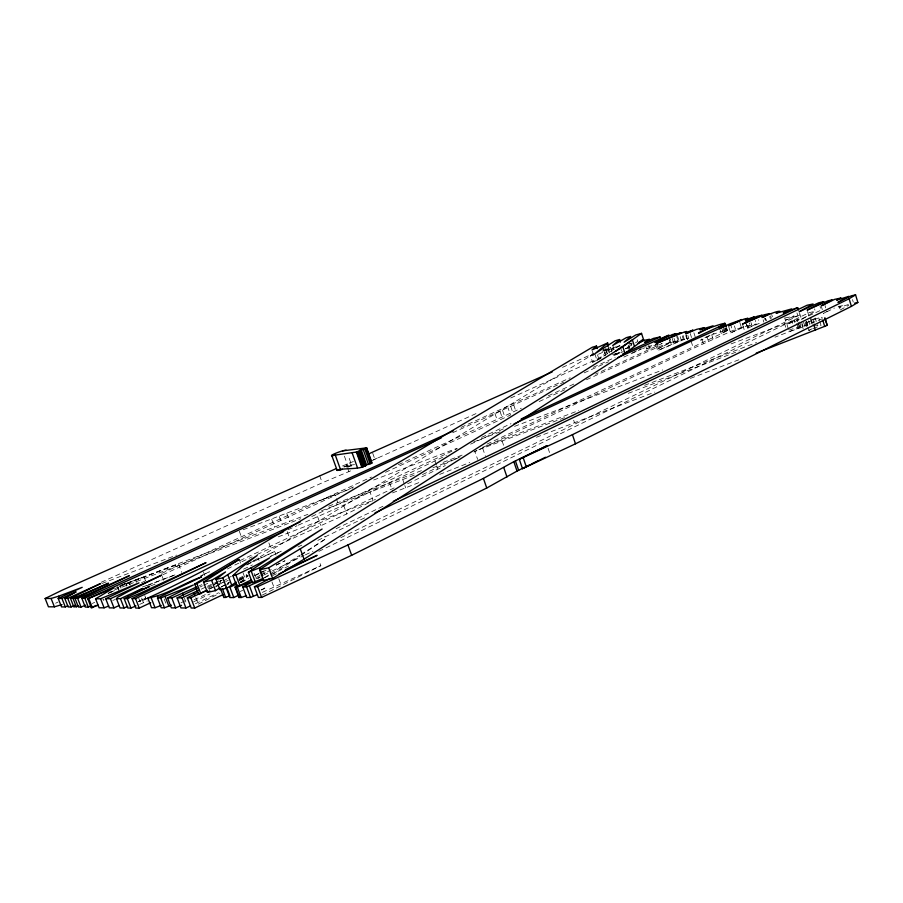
<?xml version="1.0" encoding="UTF-8"?>
<svg xmlns="http://www.w3.org/2000/svg" width="903" height="903" viewBox="0 0 903 903"><rect width="100%" height="100%" fill="white"/><g stroke="black" fill="none" stroke-linecap="round" stroke-linejoin="round"><path stroke-width="0.68" stroke-dasharray="4.51 3.39" d="M594.829 353.784L596.996 360.376L609.706 349.247L596.273 355.206M798.376 322.574L799.889 327.529L801.074 327.021L801.492 326.547L799.2 326.672L789.245 330.035M240.424 582.48L248.144 575.448M632.303 343.671L626.219 348.727L630.836 345.804M227.285 583.801L229.385 582.108L224.768 584.952M486.988 444.129L721.305 333.647C741.973 324.053 699.306 338.094 700.705 340.341L713.991 333.286M819.89 321.649L821.053 325.464L808.817 330.419L806.481 322.766L815.567 318.048L816.718 321.852M257.784 578.744L259.962 577.13M240.491 582.582L244.668 579.557L239.938 582.13M596.996 360.376L617.144 347.17M239.803 579.839L246.711 575.222M272.887 574.116L299.864 556.101M301.038 555.311L325.678 538.865L324.787 536.405M645.814 346.357L646.661 348.964L651.526 345.714L642.665 348.49M215.682 586.995L219.237 584.681M220.411 583.914L222.781 582.367M746.318 323.443L747.413 326.965L750.077 325.261L749.343 322.924M271.25 569.5L264.319 573.902L263.36 571.317M264.681 577.514L269.376 574.545M270.55 573.8L299.875 555.221M301.049 554.476L325.678 538.865M635.452 342.88L637.755 341.413L636.931 338.851M221.291 587.097L223.605 585.663M208.175 588.417L212.995 585.494M214.192 584.76L217.804 582.57M219.011 581.837L221.416 580.369M246.677 565.007L593.192 354.247M223.255 581.126L226.709 579.037M227.872 578.338L231.337 576.249M799.539 313.002L801.435 319.222L815.319 311.321L814.574 308.871M840.241 309.989L848.752 305.214M209.09 589.151L212.645 587.164M218.571 583.846L220.942 582.514L219.993 579.997M144.785 595.596L145.676 597.899L138.723 601.782L147.189 598.192M827.114 311.411L823.457 313.443L834.428 308.036M256.305 577.446L260.008 575.425M261.238 574.76L267.401 571.396M227.443 568.98L233.584 565.696M452.685 432.729L563.698 382.195M655.364 343.885L657.091 349.224L671.177 341.797L670.342 339.167M180.939 602.877L185.736 600.382M262.288 595.088L320.858 565.673L318.973 560.515M198.242 604.152L219.914 593.113M92.32 603.509L94.657 602.312M257.129 554.498L346.752 513.942L373.086 500.578L370.016 491.977L446.409 455.462M371.088 461.027L478.68 412.4M207.611 587.356L211.212 585.539M298.306 525.151L343.591 505.195L370.016 491.977M808.817 330.419L812.316 328.669M241.203 582.537L247.467 579.421M254.973 575.685L266.25 570.086M276.273 565.109L285.032 560.752L276.228 565.007M55.636 603.227L58.04 602.03M594.23 354.111L590.506 355.94L592.582 362.25L602.493 357.34M632.495 352.825L641.085 348.592M201.956 575.471L209.451 571.768L200.568 575.945M261.215 590.065L264.805 588.304L263.834 585.697M138.543 601.387L145.676 597.899M657.091 349.224L670.082 342.858L677.95 340.386L676.674 336.413M213.616 584.331L222.409 580.019M270.155 556.62L281.465 551.078L270.11 556.496M625.474 348.727L630.396 346.334M264.387 577.875L269.455 575.403M270.719 574.793L288.452 566.158M318.849 551.361L809.212 312.596L815.319 311.321M407.637 483.737L445.303 465.576M255.921 578.857L262.254 575.787M263.518 575.177L271.126 571.486M272.39 570.865L304.074 555.492M305.338 554.882L312.946 551.191M340.826 537.657L799.877 314.91L799.144 312.483M240.999 582.029L248.551 578.383M254.838 575.335L258.619 573.518M259.872 572.908L266.171 569.872M784.662 317.856L785.407 320.283L793.985 316.129L793.24 313.713M221.28 586.769L228.899 583.101M239.069 578.213L246.688 574.556M317.833 540.366L367.386 516.55M193.581 601.85L210.015 593.937M239.092 579.94L247.941 575.685M239.487 580.448L248.02 576.328M297.979 546.981L301.794 545.152M336.119 528.706L383.165 506.177M746.634 324.538L747.74 328.082L756.409 323.94L755.314 320.43M243.607 569.138L252.445 564.917M728.823 327.044L730.662 332.902L744.207 326.48L732.525 330.645L693.391 348.321L473.94 452.042M199.924 587.04L202.464 585.833M203.728 585.234L210.072 582.221M246.835 564.736L274.726 551.473L276.058 555.074M747.413 326.965L751.714 324.922L756.409 323.94M195.364 603.735L218.582 592.786M234.814 565.041L252.174 556.846M240.029 560.594L395.661 487.202M422.446 474.572L460.259 456.737M373.447 459.841L377.375 457.99M147.268 598.429L140.112 601.782L138.769 598.294M139.705 604.355L147.268 600.992M201.267 589.14L206.2 586.837M207.43 586.261L213.582 583.372M214.812 582.796L220.964 579.918M209.53 589.061L214.508 586.736M215.749 586.149L224.475 582.063M225.716 581.487L228.211 580.313M470.621 444.152L506.312 427.491M311.783 516.493L457.347 448.667M481.615 437.357L510.985 423.676M672.204 338.467L673.48 342.451L677.95 340.386M801.435 319.222L821.154 310.101L820.037 306.41M162.856 574.748L353.66 486.931M385.457 472.292L510.5 415.064L508.05 407.851M539.17 401.542L564.747 389.769M586.487 379.757L650.431 350.33L671.177 341.797M224.779 585.742L228.606 583.981M238.787 579.286L247.704 575.177M646.661 348.964L655.589 344.878L662.17 343.501L595.574 374.102M103.156 600.36L103.958 599.998M141.489 582.661L147.821 579.76M161.761 573.36L371.438 477.044M398.336 464.695L521.291 408.212M548.177 395.864L573.8 384.091M262.355 592.368L320.858 565.673M623.917 357.057L641.412 349.066M250.458 562.546L274.726 551.473M461.049 427.379L570.188 377.804M593.305 367.307L615.135 357.385M584.207 372.86L608.554 361.776M194.055 599.761L206.877 593.937M614.571 354.552L619.266 352.43L618.036 348.648M620.237 346.831L621.885 351.888L613.002 355.906L623.307 351.583M806.481 322.766L818.739 317.845L822.306 317.608M272.571 575.55L276.386 573.811M101.226 582.266L322.247 482.8L352.396 470.113M510.748 397.975L605.653 355.263L604.017 350.285M592.582 362.25L596.352 360.557M625.542 348.829L629.301 347.124M199.281 585.787L201.854 584.636M590.506 355.94L594.287 354.247M603.114 350.319L610.462 347.576L612.505 353.829M602.199 351.256L610.462 347.576M656.944 344.506L658.75 350.116L683.311 339.268L682.047 335.284M288.034 529.734L297.019 525.727M240.153 591.488L242.681 590.359M562.49 367.352L593.327 353.615M238.866 580.144L247.761 576.204M346.696 467.133L351.583 465L348.095 455.225M730.662 332.902L746.386 326.028L750.077 325.261M344.077 467.054L347.734 465.463L354.54 464.639M342.508 465.971L353.389 461.501M658.75 350.116L684.339 339.438L688.797 338.535L687.838 335.487M673.48 342.451L683.311 339.268M619.966 345.804L610.925 349.563L619.83 345.567L603.136 351.132M822.373 318.782L775 337.191M615.722 354.078L621.885 351.888M261.181 589.772L264.805 588.304M747.74 328.082L759.479 323.308L758.385 319.775M114.715 588.587L118.519 587.063L119.456 589.478M785.407 320.283L799.877 314.91M119.523 586.103L307.889 514.326M243.178 529.756L334.923 494.765L335.871 497.395M119.727 586.589L178.546 563.957L181.74 572.355M455.62 458.927L458.182 457.911M476.874 450.495L474.843 451.308L477.631 459.39M478.917 449.683L565.323 417.378M392.534 492.903L421.362 481.649M439.682 474.402L469.774 462.505M108.597 593.057L115.144 590.472L108.552 592.594M321.581 510.726L415.854 474.504M432.876 467.81L456.433 458.543M328.681 506.199L422.051 470.418M146.839 585.765L175.284 574.839M112.785 600.439L115.415 599.434M150.869 585.799L157.438 583.27M278.271 536.833L375.456 499.472M536.438 437.244L654.867 392.071M690.411 378.402L741.747 358.672M443.125 462.359L464.187 454.299M482.631 447.256L578.767 410.493M644.607 385.31L756.545 342.508M114.523 589.975L300.631 518.751M628.24 393.358L739.523 350.77M101.994 583.473L176.525 555.097M322.766 499.404L352.655 488.015M373.707 480.001L456.636 448.419M473.748 441.906L500.07 431.871M514.552 426.363L662.723 369.937M731.069 343.908L796.943 319.278L799.223 319.131L786.874 324.188L789.166 331.638L804.844 326.367M122.311 584.907L144.006 576.848L145.394 580.448M121.442 585.144L128.666 582.435L129.592 584.839M148.521 584.783L176.638 574.274M127.097 583.146L178.546 563.957M121.408 585.11L128.666 582.435M142.381 587.052L147.245 585.268M786.874 324.188L802.564 318.906M612.561 354.653L619.266 352.43M629.515 343.716L631.649 343.117M102.818 599.502L103.958 599.253M838.165 306.569L843.368 305.485L838.898 307.686L848.922 304.322M785.215 317.958L793.985 316.129M814.427 325.836L817.87 325.644L815.161 318.364M129.355 582.774L130.292 585.189M126.183 583.18L127.109 585.539M125.777 583.643L126.713 586.047M119.997 585.754L120.934 588.158M118.045 587.21L118.959 589.58M117.243 586.51L119.557 592.492M135.484 579.974L136.421 582.379M141.658 598.091L143.464 602.775M162.168 576.407L163.635 580.257M164.177 598.971L166.05 603.847M184.46 598.283L185.883 602.008M195.804 597.639L197.723 602.673M203.446 571.926L204.778 575.448M254.127 573.394L255.538 577.198M239.182 559.42L240.57 563.122M243.042 572.841L244.95 577.954M271.972 581.95L273.925 587.198M258.134 557.93L259.059 560.424M239.295 531.19L242.264 539.17M268.868 542.895L270.776 548.053M278.79 578.733L281.228 585.302M287.222 531.585L290.032 539.26M279.23 516.482L282.154 524.44M271.713 519.214L274.647 527.171M286.793 513.491L289.705 521.426M317.574 516.561L320.791 525.399M319.606 475.52L322.247 482.8M343.591 505.195L346.752 513.942M336.345 498.704L337.767 502.644M349.822 462.912L351.109 466.512M344.404 456.184L347.734 465.463M346.323 464.379L347.192 466.783M347.621 467.991L348.908 471.592M389.52 482.552L392.534 491.063M372.725 453.238L374.824 459.142M402.772 479.651L404.42 484.347M404.837 485.521L405.661 487.857M434.941 460.823L436.589 465.553M437.007 466.738L437.831 469.097M482.654 448.204L485.43 456.275M494.934 413.495L497.418 420.764M502.124 441.014L503.705 445.63M510.703 406.429L513.152 413.63M502.553 410.346L505.025 417.592M500.036 411.339L502.508 418.586M513.717 404.95L516.155 412.129M548.076 448.249L549.859 453.52M573.687 420.256L574.579 422.931M597.515 354.8L599.174 359.846M592.391 351.267L594.072 356.38M612.765 345.454L614.04 349.359M608.024 346.312L609.265 350.116M608.159 348.061L610.202 354.315M607.967 349.201L609.198 352.971M606.037 349.551L608.091 355.827M605.405 348.648L607.448 354.89M603.08 348.265L605.202 354.755M631.694 345.759L630.858 343.219L627.562 345.499L628.815 349.348M628.386 345.104L630.034 350.183M648.715 345.025L650.431 350.33M683.063 335.442L684.339 339.438M680.162 336.571L681.438 340.578M677.566 336.232L678.842 340.205M674.033 338.388L674.88 341.029M669.699 339.246L671.414 344.596M669.236 340.205L670.082 342.858M701.845 339.099L703.347 343.829M693.899 332.778L695.186 336.808M690.253 333.546L691.529 337.564M691.122 341.199L693.391 348.321M686.077 334.957L687.51 339.46M686.088 335.476L687.375 339.494M685.874 335.893L686.72 338.569M711.699 334.686L713.178 339.381M707.049 336.864L708.539 341.582M730.335 323.669L732.525 330.645M726.599 328.049L727.321 330.385M726.486 328.015L727.175 330.509M726.249 327.981L726.971 330.272M726.204 328.376L726.926 330.679M725.944 327.992L726.667 330.284M725.628 328.037L726.351 330.329M725.741 328.647L726.463 330.949M725.335 328.85L726.057 331.153M724.15 328.082L725.233 331.536M723.359 328.568L724.454 332.022M722.073 329.223L723.168 332.688M720.222 330.171L721.305 333.647M742.808 325.294L744.67 331.266M739.805 322.461L741.25 327.1M734.387 325.893L735.482 329.381M765.484 318.285L766.218 320.644L765.484 318.398M764.48 317.822L765.213 320.204M763.114 319.775L763.848 322.168M750.98 322.585L751.714 324.922M784.56 323.534L785.689 327.225M771.681 314.447L772.415 316.818M770.598 315.937L771.343 318.308M769.695 316.49L770.428 318.861M801.548 321.931L803.072 326.897M801.853 324.482L803.399 329.516M796.954 312.935L797.699 315.361M799.561 322.066L801.074 327.021M796.943 319.278L797.688 321.75M798.071 322.981L799.2 326.672M796.83 323.488L798.354 328.455M794.121 320.102L794.877 322.563M791.807 320.881L792.563 323.342M812.96 319.572L814.122 323.376M810.973 318.353L812.508 323.387M811.154 320.463L812.316 324.279M810.363 318.59L811.899 323.624M807.519 311.4L809.043 316.4M808.693 320.802L809.844 324.572M806.503 321.423L808.027 326.423M806.447 321.852L807.598 325.599M805.939 321.615L807.474 326.638M805.871 322.19L807.022 325.972M805.183 322.845L806.334 326.604M803.614 322.247L805.532 328.523M824.947 305.383L825.692 307.844M821.549 307.167L822.317 309.673M818.739 317.845L819.506 320.384M839.09 306.185L839.858 308.724M852.5 299.57L853.256 302.087M348.039 467.156A7.867 0.982 -19.7 0 0 351.391 465.327L351.583 465A7.867 0.982 -19.7 0 0 342.124 467.348M111.814 591.758L108.1 593.452L111.814 591.758"/><path stroke-width="1.35" d="M597.323 348.569L596.499 346.052L591.973 349.98L607.629 342.914L594.829 353.784L615.078 340.815L619.593 339.539L612.765 345.454L626.377 337.632L630.644 336.424L624.097 342.192L635.689 335.002L641.525 333.365L643.602 339.788L624.978 353.4L304.051 559.171L272.627 578.428L263.495 580.381L259.556 569.804L322.111 529.034L259.601 567.773L248.415 572.254L252.343 582.762L263.507 578.259M246.474 595.63L241.203 597.515L238.945 597.526L239.171 596.77M238.945 597.526L235.028 587.108L237.365 584.862M366.652 447.843L360.128 450.326L361.211 449.875L366.573 464.932L372.013 462.889L366.652 447.843L342.508 450.879M336.988 469.899L331.717 455.27A7.879 0.892 -19.6 0 1 339.765 451.737A7.879 0.892 -19.6 0 1 346.346 450.337M127.741 606.432L124.072 607.979L120.054 607.945L116.453 598.689L117.525 597.335L128.903 591.138L161.671 575.121L110.403 598.712L105.73 598.734L109.286 607.854L113.981 607.9L119.094 605.518M342.406 469.255A7.867 0.982 -19.7 0 1 336.774 470.249C342.835 467.72 361.866 469.921 365.173 465.282M251.26 579.952L239.826 585.449L236.812 586.092L232.895 575.662L241.135 567.727L257.208 555.435L222.815 577.875L216.02 579.365L219.926 589.704L226.721 588.248L236.349 582.153M340.589 469.797L335.295 455.078A7.879 0.892 -19.6 0 1 331.491 455.597L356.358 452.053L360.455 450.416L365.873 465.621M216.02 579.365L225.558 571.938L211.618 580.336L203.525 582.108L207.408 592.379L215.512 590.652L220.14 587.808M248.415 572.254L269.771 557.794L251.215 567.75L235.909 574.997L232.895 575.662M259.556 569.804L268.688 567.806L300.27 548.855L622.799 346.696L641.525 333.365M108.823 606.026L104.093 607.821L99.093 607.775L95.583 598.791L113.857 587.932L87.772 598.824L91.259 607.708L98.303 605.213M615.406 351.335L632.371 339.878L634.493 346.447M521.2 418.924L719.127 326.705C739.873 317.201 697.116 331.288 698.504 333.421L713.043 325.825L699.893 329.753L704.374 327.676L696.71 329.313L685.716 333.828L693.052 330.092L685.242 332.789L686.562 331.48L684.598 331.898L656.583 343.377L681.201 332.62L671.358 335.814L675.828 333.771L672.769 334.426L654.935 342.542L669.078 335.216L667.825 335.476L617.528 357.701M207.408 592.379L209.778 590.844M203.525 582.108L239.182 559.42L217.149 572.434L196.91 583.564L194.676 584.049L198.558 594.276L206.719 590.483M530.298 464.605L517.035 471.084L486.74 488.015L351.673 555.289L261.633 597.402L258.393 597.414L254.409 586.747L257.637 586.69L347.926 544.949L483.421 478.398L513.83 461.681L547.195 445.608L519.304 459.288L522.498 468.668L575.482 443.813L851.405 306.388L857.85 302.46L855.581 294.886L851.36 295.789L837.939 302.37L848.922 296.308L836.63 300.168L841.111 297.979L834.609 299.367L821.177 305.903L832.182 299.886L827.961 300.812L807.135 310.147L823.818 301.681L818.919 302.731L799.155 311.761L813.084 303.972L806.989 305.282L375.016 512.881M519.304 459.288L572.434 434.67L849.102 298.746L855.581 294.886M194.676 584.049L592.323 347.237L596.499 346.052M254.409 586.747L270.2 578.405M74.904 605.247L71.134 606.963L68.165 606.951L64.79 598.384L76.123 591.837L61.923 598.407L58.176 598.429L61.517 606.895L65.287 606.929L67.815 605.778M223.301 594.513L194.743 608.046L191.188 608.012L187.316 597.831L197.994 592.199M257.22 594.671L250.526 597.459L246.688 597.481L242.738 586.961L252.524 581.961M105.73 598.734L138.983 582.886L100.56 598.757L95.583 598.791M181.582 605.315L175.611 607.9L171.367 607.866L167.563 597.944L193.411 584.986L160.678 597.978L157.483 598L161.242 607.787L164.448 607.809L171.367 605.145M157.483 598L201.572 576.859C183.591 583.282 166.671 595.032 147.832 598.046L151.557 607.708L155.011 607.742L161.185 605.439M78.674 606.094L73.865 606.985L70.468 598.35L100.572 583.575L67.748 598.373L64.79 598.384M368.559 453.927L552.207 371.923M90.831 605.936L88.291 607.098L85.288 607.076L81.834 598.294L129.321 575.708L88.302 594.05L77.624 598.317L75.005 598.328L78.414 607.019L81.044 607.042L85.785 605.145M135.958 605.936L130.946 608.046L127.808 608.012L124.174 598.644L149.672 586.397L135.134 592.503L142.121 588.677L120.46 598.666L116.453 598.689M522.498 468.668L545.468 457.245M62.002 604.592L54.406 606.839L48.435 606.793L45.15 598.497L62.002 590.257L336.153 468.623M278.564 574.173L317.088 555.345L285.292 569.782M225.964 587.266L229.847 597.572L233.798 597.549L239.193 594.908M638.997 342.147L641.457 340.95M531.472 464.029L537.748 460.97M58.176 598.429L82.207 587.334L58.695 596.194L51.087 598.463L45.15 598.497M150.722 602.696L139.243 608.114L135.766 608.08L132.098 598.61L206.008 562.671L139.841 593.395L127.3 598.633L124.174 598.644M236.394 584.06L229.904 587.198L233.798 597.549M147.832 598.046C193.648 577.435 236.71 551.338 283.124 531.946M393.336 501.3L797.654 307.63L798.399 310.056M190.646 605.857L185.928 607.979L180.95 607.933L177.101 597.888L197.385 588.248M177.101 597.888L182.067 597.865L198.807 590.291M187.316 597.831L190.849 597.809L207.035 590.235M513.965 423.925L691.122 341.199L730.335 323.669L742.04 319.504L728.461 325.87L744.207 319.041L747.887 318.251L745.223 319.933L754.219 316.908L745.528 320.994L757.29 316.253L762.177 315.203L742.435 324.109L764.389 314.729L769.864 313.567C748.903 324.2 775.869 309.989 779.932 311.411L776.083 313.239L791.762 308.882L783.172 312.991L797.654 307.63M132.098 598.61L135.563 598.599L300.293 521.844M91.259 607.708L96.373 605.349M81.834 598.294L84.837 598.271L453.351 430.878M622.833 353.886L660.07 336.977L660.917 339.584M87.772 598.824L441.161 437.978M75.005 598.328L108.484 583.191L79.836 595.619L72.985 598.339L70.468 598.35M638.071 343.163L644.324 340.341L649.449 339.246L644.55 342.44L653.501 338.377L660.07 336.977M167.563 597.944L171.796 597.921L196.707 586.95M756.229 353.107L827.204 325.373L824.868 317.675M242.738 586.961L246.575 586.894L263.586 579.557M235.028 587.108L237.286 587.063L252.456 581.306M220.49 588.654L223.865 597.605L230.005 596.025L227.59 589.625M360.828 450.145L362.182 449.671M641.265 340.431L643.602 339.788M854.689 303.126L857.85 302.46M827.204 325.373L825.071 318.725M67.748 598.373L71.134 606.963M61.923 598.407L65.287 606.929M58.695 596.194L59.643 598.599M51.087 598.463L54.406 606.839M84.837 598.271L88.291 607.098M77.624 598.317L81.044 607.042M72.985 598.339L76.394 607.008M100.56 598.757L104.093 607.821M88.866 598.813L92.354 607.719M120.46 598.666L124.072 607.979M110.403 598.712L113.981 607.9M135.563 598.599L139.243 608.114M127.808 595.574L128.711 597.899M127.3 598.633L130.946 608.046M151.275 598.034L155.011 607.742M171.796 597.921L175.611 607.9M165.08 596.319L168.85 606.15M160.678 597.978L164.448 607.809M157.461 595.743L158.386 598.17M190.849 597.809L194.743 608.046M182.553 593.305L183.512 595.788M182.067 597.865L185.928 607.979M196.91 583.564L200.793 593.79M193.885 592.594L194.845 595.111M222.364 588.621L225.739 597.594M211.618 580.336L215.512 590.652M235.909 574.997L239.826 585.449M237.286 587.063L241.203 597.515M235.762 587.672L238.685 595.472M227.861 574.906L231.744 585.234M222.815 577.875L226.721 588.248M251.215 567.75L252.174 570.346M257.637 586.69L261.633 597.402M251.406 571.599L255.335 582.13M249.42 585.821L253.371 596.398M246.575 586.894L250.526 597.459M245.21 584.241L246.18 586.848M268.688 567.806L272.627 578.428M259.601 567.773L262.536 575.64M300.27 548.855L304.051 559.171M347.926 544.949L351.673 555.289M352.125 452.809L357.498 467.833M366.358 447.73L371.788 463.284M365.929 448.486L371.302 463.566M364.801 448.949L370.174 464.04M363.153 449.457L368.526 464.537M360.173 450.823L365.568 465.925M359.812 450.236L364.722 464.029M359.834 451.003L365.218 466.117M359.112 451.286L364.496 466.399M357.949 451.658L363.345 466.772M356.956 451.929L362.351 467.032M356.358 452.053L361.753 467.144M483.421 478.398L486.74 488.015M513.83 461.681L517.035 471.084M503.739 467.506L506.978 476.987M523.176 457.663L526.359 467.02M515.421 460.925L518.615 470.305M572.434 434.67L575.482 443.813M607.629 342.914L608.464 345.443M607.188 343.761L608.024 346.312M622.799 346.696L624.978 353.4M619.593 339.539L620.417 342.09M725.154 323.455L726.238 326.942M725.041 323.409L725.73 325.904M724.804 323.387L725.527 325.678M724.759 323.771L725.481 326.073M724.499 323.398L725.222 325.701M724.296 324.042L725.019 326.344M723.89 324.233L724.612 326.547M723.066 324.629L723.788 326.931M722.276 325.103L722.998 327.405M720.989 325.757L721.711 328.071M719.127 326.705L719.849 329.019M813.885 325.182L815.465 330.34M822.757 320.068L824.71 326.491M849.102 298.746L851.405 306.388"/></g></svg>
